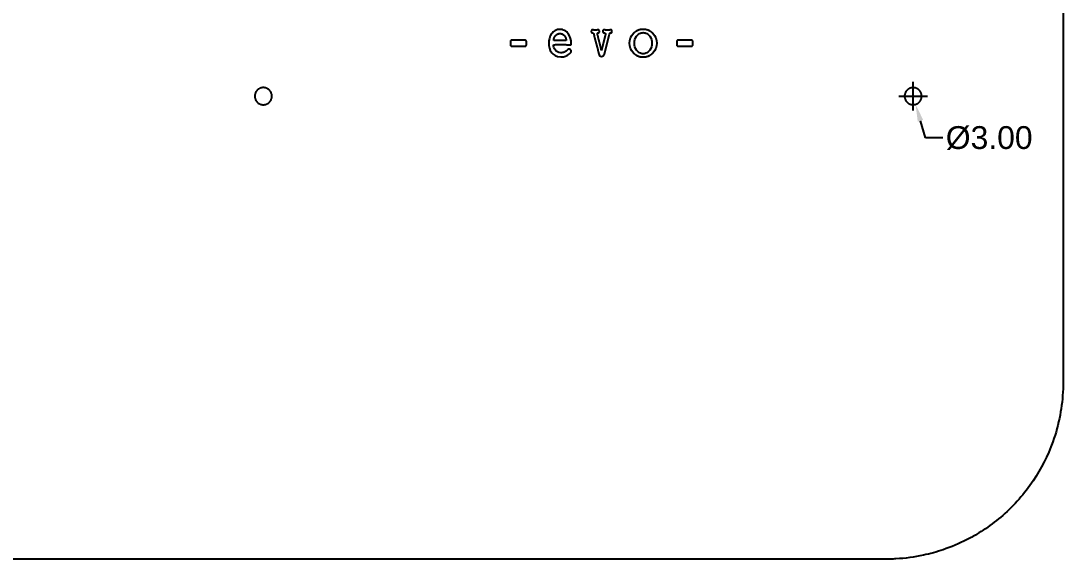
# Model space of a CAD drawing. Header units: millimetres. Extents: x -410 to 346, y 212 to 415.
# Drawn here: x -226.7 to -44, y 212 to 306.4 of the extents above; entities that cross this region are included whole.
import ezdxf

# ---------------------------------------------------------------- set-up
doc = ezdxf.new("R2010")
doc.units = ezdxf.units.MM
doc.header["$MEASUREMENT"] = 0
doc.layers.add('Predefinito', color=18, linetype='Continuous', true_color=0x000000)
doc.layers.add('quote', color=96, linetype='Continuous', true_color=0x007f00)
doc.styles.add('Arial', font='arial.ttf')
doc.dimstyles.new('Millimetro Piccolo', dxfattribs={"dimtxt": 4, "dimasz": 3, "dimexe": 1, "dimexo": 0.5, "dimgap": 0.8, "dimtad": 1, "dimtoh": 1, "dimzin": 1, "dimdsep": 46, "dimtxsty": 'Arial', "dimcen": 2.5, "dimadec": 1, "dimazin": 0, "dimtfac": 1, "dimtdec": 4, "dimtix": 1, "dimtmove": 1, "dimatfit": 3, "dimfxl": 1, "dimtolj": 1, "dimtzin": 1, "dimarcsym": 0})

# ---------------------------------------------------------------- blocks, each defined once
blk = doc.blocks.new('*D6')
at = {"layer": 'Defpoints', "color": 0}
for p in [(-70.69, 294.61), (-69.83, 291.73)]:
    blk.add_point(p, dxfattribs=at)
at = {"layer": 'quote', "color": 0}
for p, q in [((-70.26, 290.67), (-70.26, 295.67)), ((-72.76, 293.17), (-67.76, 293.17))]:
    blk.add_line(p, q, dxfattribs=at)
at = {"layer": 'quote', "color": 0, "lineweight": -2}
for p, q in [((-68.08, 285.84), (-68.97, 288.86)), ((-65.08, 285.84), (-68.08, 285.84))]:
    blk.add_line(p, q, dxfattribs=at)
at = {"layer": 'quote', "color": 0}
blk.add_solid([(-68.5, 289), (-69.45, 288.71), (-69.83, 291.73)], dxfattribs=at)
at = {"layer": 'quote', "color": 0, "insert": (-56.92, 285.84), "char_height": 4, "attachment_point": 5, "style": 'Arial'}
blk.add_mtext('\\A1;%%c3.00', dxfattribs=at)

msp = doc.modelspace()

# ---------------------------------------------------------------- linework, layer by layer
at = {"layer": 'Predefinito'}
for points, knots in [([(-43.952, 281.192), (-43.952, 302.4), (-43.952, 324.786), (-43.952, 347.792), (-43.952, 350.164), (-43.952, 351.497), (-43.952, 352.396), (-43.951, 352.912), (-43.958, 354.538), (-44.162, 357.258), (-45.258, 362.768), (-48.187, 369.549), (-53.104, 375.395), (-57.897, 379.071), (-61.943, 381.313), (-66.278, 382.929), (-70.176, 383.752), (-73.097, 384.016), (-74.63, 384.051), (-75.452, 384.047), (-75.902, 384.048), (-76.337, 384.047), (-76.771, 384.048), (-77.267, 384.048), (-168.734, 384.048), (-261.007, 384.048), (-354.334, 384.048), (-356.644, 384.048), (-358.039, 384.048), (-358.287, 384.048), (-358.566, 384.048), (-359.071, 384.049), (-360.092, 384.038), (-361.451, 383.96), (-363.012, 383.792), (-365.039, 383.477), (-367.975, 382.785), (-372.737, 381.034), (-378.37, 377.621), (-383.718, 372.194), (-387.212, 366.314), (-388.887, 361.448), (-389.611, 357.897), (-389.895, 355.396), (-389.953, 353.732), (-389.952, 352.934), (-389.952, 352.747), (-389.952, 352.468), (-389.952, 352.08), (-389.952, 351.615), (-389.952, 350.995), (-389.952, 350.235), (-389.952, 342.159), (-389.952, 334.376), (-389.952, 326.904), (-389.952, 300.784), (-389.952, 274.013), (-389.952, 246.639), (-389.952, 245.239), (-389.952, 244.294), (-389.952, 243.806), (-389.952, 243.282), (-389.952, 242.381), (-389.903, 241.021), (-389.692, 238.775), (-389.116, 235.523), (-388.062, 232.174), (-386.735, 229.226), (-384.473, 225.089), (-379.969, 219.628), (-373.372, 215.29), (-367.543, 213.142), (-363.678, 212.342), (-360.862, 212.084), (-359.353, 212.044), (-358.521, 212.049), (-358.063, 212.047), (-357.607, 212.048), (-356.761, 212.047), (-355.393, 212.048), (-353.537, 212.047), (-351.583, 212.048), (-260.913, 212.048), (-170.112, 212.048), (-79.703, 212.048), (-78.4, 212.048), (-77.553, 212.048), (-76.624, 212.048), (-75.859, 212.048), (-75.322, 212.048), (-74.859, 212.047), (-74.173, 212.053), (-71.971, 212.139), (-68.842, 212.556), (-64.683, 213.705), (-61.574, 215.017), (-59.156, 216.351), (-56.996, 217.722), (-53.365, 220.522), (-49.014, 225.465), (-45.896, 231.64), (-44.389, 237.178), (-43.989, 240.715), (-43.949, 242.829), (-43.953, 243.542), (-43.951, 244.178), (-43.952, 244.959), (-43.952, 246.214), (-43.952, 258.296), (-43.952, 270.053), (-43.952, 281.192)], [0, 0, 0, 0, 63.6238598, 67.158351, 69.0189614, 70.7399122, 71.158531, 71.7154054, 72.2883545, 76.0366528, 79.8816003, 89.10938, 97.952468, 102.5648875, 107.179232, 111.7924807, 116.4062914, 119.0975902, 120.5832512, 121.0044578, 121.5633823, 121.9351834, 122.3069787, 122.8653247, 123.4235394, 396.7078748, 399.6841589, 403.4049876, 403.6375971, 403.8701351, 404.1488902, 404.4746217, 405.3853353, 407.2116975, 408.5564468, 410.0951521, 413.3628165, 417.5924459, 425.2817517, 432.9709182, 440.2759221, 445.6584279, 448.3495762, 451.1372266, 453.2017349, 453.3431914, 453.5303832, 453.7633814, 454.1815233, 454.6932343, 455.1586338, 456.0417036, 456.9715959, 479.3890514, 479.3890514, 479.3890514, 557.7488124, 559.7023798, 561.5098465, 561.9495735, 562.5368777, 562.9748818, 563.5210685, 565.2386763, 567.05523, 570.2864196, 575.1326213, 577.5555903, 579.9787029, 589.2665268, 598.5548596, 603.4015643, 607.8437924, 610.3672447, 611.8774685, 612.3720457, 612.8617383, 613.2517423, 613.7392684, 615.4009714, 617.3551249, 619.3089417, 621.2630459, 889.3650805, 891.7098865, 892.4913463, 893.2730495, 894.2506739, 895.2778993, 895.5693535, 895.8618426, 896.667819, 897.6264142, 902.4725163, 906.1077414, 910.5496732, 912.5684772, 914.3868759, 918.2229166, 926.2991877, 933.9733043, 938.8189152, 943.4627074, 944.6219567, 945.1621413, 945.6008635, 946.5296918, 947.5072273, 949.3631413, 982.7780891, 982.7780891, 982.7780891, 982.7780891]), ([(-130.228, 302.447), (-130.228, 303.003), (-130.353, 303.596), (-130.745, 304.124), (-130.887, 304.313), (-131.09, 304.528), (-131.376, 304.677), (-131.493, 304.738), (-131.617, 304.788), (-131.909, 304.855), (-132.043, 304.869), (-132.193, 304.869), (-132.344, 304.869), (-132.479, 304.855), (-132.772, 304.789), (-132.898, 304.741), (-133.016, 304.68), (-133.157, 304.607), (-133.267, 304.526), (-133.479, 304.337), (-133.57, 304.232), (-133.65, 304.124), (-134.036, 303.596), (-134.158, 303.003), (-134.158, 302.447), (-134.158, 301.897), (-134.035, 301.305), (-133.633, 300.787), (-133.372, 300.453), (-132.904, 300.041), (-132.041, 300.041), (-131.729, 300.041), (-131.449, 300.09), (-131.202, 300.185), (-130.83, 300.323), (-130.547, 300.553), (-130.347, 300.753)], [0, 0, 0, 0, 1.8178926, 1.8178926, 1.8178926, 2.6716022, 2.6716022, 2.6716022, 3.1283168, 3.1283168, 3.5278496, 3.5278496, 3.5278496, 3.9297266, 3.9297266, 4.388172, 4.388172, 4.388172, 4.7868675, 4.7868675, 5.2472442, 5.2472442, 5.2472442, 7.06098, 7.06098, 7.06098, 8.8688774, 8.8688774, 8.8688774, 10.7588808, 10.7588808, 10.7588808, 11.6197824, 11.6197824, 11.6197824, 12.6626236, 12.6626236, 12.6626236, 12.6626236]), ([(-126.675, 304.705), (-126.704, 304.655), (-126.718, 304.59), (-126.718, 304.511), (-126.718, 304.436), (-126.704, 304.372), (-126.675, 304.318), (-126.646, 304.263), (-126.605, 304.239), (-126.552, 304.243)], [31, 31, 31, 31, 32.0000001, 32.0000001, 32.0000001, 33.0000002, 33.0000002, 33.0000002, 34, 34, 34, 34]), ([(-126.552, 304.243), (-126.466, 304.255), (-126.406, 304.247), (-126.372, 304.218), (-126.338, 304.189), (-126.307, 304.12), (-126.278, 304.012)], [-2, -2, -2, -2, -1, -1, -1, 0, 0, 0, 0]), ([(-125.385, 300.603), (-125.356, 300.454), (-125.293, 300.335), (-125.197, 300.248), (-125.111, 300.169), (-125.012, 300.129), (-124.902, 300.129), (-124.791, 300.129), (-124.691, 300.169), (-124.599, 300.248), (-124.498, 300.335), (-124.429, 300.454), (-124.39, 300.603), (-124.39, 300.603), (-123.511, 304.012), (-123.511, 304.012)], [1, 1, 1, 1, 2, 2, 2, 3.0000001, 3.0000001, 3.0000001, 4.0000001, 4.0000001, 4.0000001, 5.0000002, 5.0000002, 5.0000002, 6, 6, 6, 6]), ([(-125.291, 304.318), (-125.257, 304.372), (-125.241, 304.436), (-125.241, 304.511), (-125.241, 304.59), (-125.257, 304.655), (-125.291, 304.705)], [25, 25, 25, 25, 25.9999999, 25.9999999, 25.9999999, 27, 27, 27, 27]), ([(-124.246, 304.212), (-124.179, 304.17), (-124.157, 304.103), (-124.181, 304.012), (-124.181, 304.012), (-124.895, 301.165), (-124.895, 301.165)], [19, 19, 19, 19, 20, 20, 20, 21, 21, 21, 21]), ([(-123.511, 304.012), (-123.487, 304.12), (-123.458, 304.189), (-123.425, 304.218), (-123.391, 304.247), (-123.338, 304.255), (-123.266, 304.243)], [6, 6, 6, 6, 7, 7, 7, 8, 8, 8, 8]), ([(-123.266, 304.243), (-123.204, 304.239), (-123.156, 304.263), (-123.122, 304.318), (-123.088, 304.372), (-123.072, 304.436), (-123.072, 304.511), (-123.072, 304.59), (-123.088, 304.655), (-123.122, 304.705)], [8, 8, 8, 8, 8.9999998, 8.9999998, 8.9999998, 9.9999999, 9.9999999, 9.9999999, 11, 11, 11, 11]), ([(-117.601, 300.603), (-117.372, 300.603), (-117.153, 300.663), (-116.756, 300.882), (-116.586, 301.036), (-116.183, 301.57), (-116.053, 302.014), (-116.053, 302.455), (-116.053, 302.896), (-116.183, 303.34), (-116.586, 303.875), (-116.756, 304.028), (-117.153, 304.248), (-117.372, 304.307), (-117.601, 304.307), (-117.829, 304.307), (-118.049, 304.248), (-118.446, 304.028), (-118.615, 303.875), (-119.018, 303.34), (-119.149, 302.896), (-119.149, 302.455), (-119.149, 302.014), (-119.018, 301.57), (-118.615, 301.036), (-118.446, 300.882), (-118.049, 300.663), (-117.829, 300.603), (-117.601, 300.603)], [0, 0, 0, 0, 0.6869907, 0.6869907, 1.3669827, 1.3669827, 2.7114194, 2.7114194, 2.7114194, 4.0558562, 4.0558562, 4.7358481, 4.7358481, 5.4228388, 5.4228388, 5.4228388, 6.1098295, 6.1098295, 6.7898215, 6.7898215, 8.1342582, 8.1342582, 8.1342582, 9.478695, 9.478695, 10.1586869, 10.1586869, 10.8456774, 10.8456774, 10.8456774, 10.8456774]), ([(-130.88, 301.295), (-131.007, 301.171), (-131.215, 300.985), (-131.431, 300.888), (-131.603, 300.808), (-131.807, 300.769), (-132.041, 300.769), (-132.534, 300.769), (-132.816, 301.016), (-132.972, 301.201), (-133.23, 301.505), (-133.322, 301.85), (-133.337, 302.176)], [0, 0, 0, 0, 0.691782, 0.691782, 0.691782, 1.3235575, 1.3235575, 1.3235575, 2.4208794, 2.4208794, 2.4208794, 3.5008412, 3.5008412, 3.5008412, 3.5008412])]:
    msp.add_open_spline(points, degree=3, knots=knots, dxfattribs=at)
for points, weights, degree, knots in [([(-133.294, 302.929), (-133.275, 303.207), (-133.195, 303.508), (-132.981, 303.768), (-132.886, 303.887), (-132.768, 303.981), (-132.631, 304.048), (-132.569, 304.077), (-132.503, 304.1), (-132.348, 304.133), (-132.275, 304.141), (-132.193, 304.141), (-132.042, 304.142), (-131.894, 304.109), (-131.758, 304.042), (-131.606, 303.966), (-131.494, 303.857), (-131.414, 303.759), (-131.201, 303.501), (-131.116, 303.206), (-131.092, 302.929)], [1, 1, 1, 1, 0.983504028901, 0.983504028901, 1, 1, 1, 1, 1, 1, 0.981667082908, 0.981667082908, 1, 1, 1, 1, 1, 1, 1], 3, [0, 0, 0, 0, 0.9254805, 0.9254805, 0.9254805, 1.3769524, 1.3769524, 1.3769524, 1.6116316, 1.6116316, 1.8321025, 1.8321025, 1.8321025, 2.2820298, 2.2820298, 2.2820298, 2.7344991, 2.7344991, 2.7344991, 3.6528347, 3.6528347, 3.6528347, 3.6528347]), ([(-125.457, 304.78), (-125.719, 304.753), (-125.983, 304.755), (-126.268, 304.755), (-126.552, 304.78)], [1, 0.998658334302, 1, 0.999021652717, 1], 2, [0, 0, 0, 0.5268731, 0.5268731, 1.0970479, 1.0970479, 1.0970479]), ([(-124.448, 304.78), (-124.525, 304.788), (-124.585, 304.763), (-124.628, 304.705), (-124.667, 304.655), (-124.686, 304.59), (-124.686, 304.511), (-124.688, 304.442), (-124.668, 304.375), (-124.628, 304.318)], [1, 1, 1, 1, 1, 1, 1, 0.967077968579, 0.967077968579, 1], 3, [14, 14, 14, 14, 15, 15, 15, 16.0000002, 16.0000002, 16.0000002, 16.2052019, 16.2052019, 16.2052019, 16.2052019]), ([(-123.266, 304.78), (-123.561, 304.746), (-123.857, 304.748), (-124.153, 304.747), (-124.448, 304.78)], [1, 0.998238848475, 1, 0.998316566621, 1], 2, [0, 0, 0, 0.5923167, 0.5923167, 1.1843537, 1.1843537, 1.1843537]), ([(-140.612, 302.994), (-140.777, 302.994), (-140.894, 302.878), (-140.894, 302.713), (-140.894, 302.713), (-140.894, 302.197), (-140.894, 302.197)], [1, 0.80473797096, 0.80473797096, 1, 1, 1, 1], 3, [0, 0, 0, 0, 0.4417368, 0.4417368, 0.4417368, 1.4417367, 1.4417367, 1.4417367, 1.4417367]), ([(-138.353, 301.916), (-138.188, 301.916), (-138.072, 302.033), (-138.072, 302.197), (-138.072, 302.197), (-138.072, 302.713), (-138.072, 302.713)], [1, 0.804737899683, 0.804737899683, 1, 1, 1, 1], 3, [0, 0, 0, 0, 0.4417368, 0.4417368, 0.4417368, 1.4417359, 1.4417359, 1.4417359, 1.4417359]), ([(-133.337, 302.176), (-133.037, 302.207), (-132.403, 302.204), (-132.1, 302.201), (-131.541, 302.199), (-130.982, 302.194), (-130.423, 302.184)], [1, 1, 1, 1, 0.999981488011, 0.999981488011, 1], 3, [0, 0, 0, 0, 1.2382871, 1.2382871, 1.2382871, 2.9154766, 2.9154766, 2.9154766, 2.9154766]), ([(-131.092, 302.929), (-131.638, 302.903), (-132.185, 302.904), (-132.74, 302.904), (-133.294, 302.929)], [1, 0.999687900192, 1, 0.999754630678, 1], 2, [0, 0, 0, 1.0930481, 1.0930481, 2.203119, 2.203119, 2.203119]), ([(-130.347, 300.753), (-130.256, 300.849), (-130.214, 300.951), (-130.22, 301.057), (-130.225, 301.144), (-130.264, 301.227), (-130.347, 301.303), (-130.416, 301.37), (-130.505, 301.408), (-130.601, 301.413), (-130.745, 301.421), (-130.834, 301.345), (-130.88, 301.295)], [1, 1, 1, 1, 1, 1, 1, 0.958995032147, 0.958995032147, 1, 1, 1, 1], 3, [0, 0, 0, 0, 0.349855, 0.349855, 0.349855, 0.6408575, 0.6408575, 0.6408575, 0.9237359, 0.9237359, 0.9237359, 1.2481605, 1.2481605, 1.2481605, 1.2481605]), ([(-185.708, 293.168), (-185.708, 294.668), (-184.208, 294.668), (-182.708, 294.668), (-182.708, 293.168), (-182.708, 291.668), (-184.208, 291.668), (-185.708, 291.668), (-185.708, 293.168)], [1, 0.707106781187, 1, 0.707106781187, 1, 0.707106781187, 1, 0.707106900396, 1], 2, [0, 0, 0, 2.3561945, 2.3561945, 4.712389, 4.712389, 7.0685835, 7.0685835, 9.4247779, 9.4247779, 9.4247779]), ([(-71.761, 293.168), (-71.761, 294.668), (-70.261, 294.668), (-68.761, 294.668), (-68.761, 293.168), (-68.761, 291.668), (-70.261, 291.668), (-71.761, 291.668), (-71.761, 293.168)], [1, 0.707106781187, 1, 0.707106781187, 1, 0.707106781187, 1, 0.707106900396, 1], 2, [0, 0, 0, 2.3561945, 2.3561945, 4.712389, 4.712389, 7.0685835, 7.0685835, 9.4247779, 9.4247779, 9.4247779])]:
    msp.add_rational_spline(points, weights, degree=degree, knots=knots, dxfattribs=at)
for points, degree in [([(-126.552, 304.78), (-126.605, 304.788), (-126.646, 304.763), (-126.675, 304.705)], 3), ([(-126.278, 304.012), (-125.832, 302.308), (-125.385, 300.604)], 2), ([(-125.608, 304.012), (-125.637, 304.116), (-125.642, 304.182), (-125.623, 304.212)], 3), ([(-125.623, 304.212), (-125.603, 304.245), (-125.548, 304.255), (-125.457, 304.243)], 3), ([(-124.895, 301.165), (-125.251, 302.588), (-125.608, 304.012)], 2), ([(-125.291, 304.705), (-125.334, 304.763), (-125.39, 304.788), (-125.457, 304.78)], 3), ([(-125.457, 304.243), (-125.39, 304.239), (-125.334, 304.263), (-125.291, 304.318)], 3), ([(-124.628, 304.318), (-124.585, 304.263), (-124.525, 304.239), (-124.448, 304.243)], 3), ([(-124.448, 304.243), (-124.371, 304.255), (-124.304, 304.245), (-124.246, 304.212)], 3), ([(-123.122, 304.705), (-123.156, 304.763), (-123.204, 304.788), (-123.266, 304.78)], 3), ([(-119.977, 302.455), (-119.977, 303.096), (-119.741, 303.716), (-119.301, 304.186)], 3), ([(-115.9, 304.186), (-115.46, 303.716), (-115.225, 303.096), (-115.225, 302.455)], 3), ([(-138.353, 302.994), (-139.483, 302.994), (-140.612, 302.994)], 2), ([(-140.612, 301.916), (-139.483, 301.916), (-138.353, 301.916)], 2), ([(-130.423, 302.184), (-130.334, 302.18), (-130.245, 302.176)], 2), ([(-130.245, 302.176), (-130.24, 302.266), (-130.234, 302.356), (-130.228, 302.447)], 3), ([(-119.301, 300.724), (-119.741, 301.194), (-119.977, 301.814), (-119.977, 302.455)], 3), ([(-115.225, 302.455), (-115.225, 301.814), (-115.46, 301.194), (-115.9, 300.724)], 3), ([(-111.718, 302.713), (-111.718, 302.455), (-111.718, 302.197)], 2), ([(-109.177, 302.994), (-110.307, 302.994), (-111.436, 302.994)], 2), ([(-111.436, 301.916), (-110.307, 301.916), (-109.177, 301.916)], 2), ([(-108.896, 302.197), (-108.896, 302.455), (-108.896, 302.713)], 2)]:
    msp.add_open_spline(points, degree=degree, dxfattribs=at)
for points, weights in [([(-119.301, 304.186), (-118.971, 304.54), (-118.529, 304.737)], [1, 0.979917417556, 1]), ([(-118.529, 304.737), (-118.086, 304.934), (-117.601, 304.934)], [1, 0.978182436794, 1]), ([(-117.601, 304.934), (-117.116, 304.934), (-116.672, 304.737)], [1, 0.978182431663, 1]), ([(-116.672, 304.737), (-116.23, 304.54), (-115.9, 304.186)], [1, 0.979917417556, 1]), ([(-140.894, 302.197), (-140.894, 301.916), (-140.612, 301.916)], [1, 0.707106895889, 1]), ([(-138.072, 302.713), (-138.072, 302.994), (-138.353, 302.994)], [1, 0.707106899731, 1]), ([(-111.436, 302.994), (-111.718, 302.994), (-111.718, 302.713)], [1, 0.707107016028, 1]), ([(-111.718, 302.197), (-111.718, 301.916), (-111.436, 301.916)], [1, 0.707106955988, 1]), ([(-108.896, 302.713), (-108.896, 302.994), (-109.177, 302.994)], [1, 0.707107023835, 1]), ([(-109.177, 301.916), (-108.896, 301.916), (-108.896, 302.197)], [1, 0.707106963359, 1]), ([(-118.529, 300.173), (-118.971, 300.37), (-119.301, 300.724)], [1, 0.979917417556, 1]), ([(-117.601, 299.976), (-118.086, 299.976), (-118.529, 300.173)], [1, 0.978182431663, 1]), ([(-116.672, 300.173), (-117.116, 299.976), (-117.601, 299.976)], [1, 0.978182431663, 1]), ([(-115.9, 300.724), (-116.23, 300.37), (-116.672, 300.173)], [1, 0.979917417556, 1])]:
    msp.add_rational_spline(points, weights, degree=2, dxfattribs=at)

# ---------------------------------------------------------------- dimensions: what is measured, and where the dimension line sits
at = {"layer": 'quote'}
dim = msp.add_diameter_dim_2p(p1=(-70.689, 294.606), p2=(-69.832, 291.731), dimstyle='Millimetro Piccolo', override={"dimtad": 0, "dimtofl": 0}, dxfattribs=at)
dim.commit()
dim.dimension.update_dxf_attribs({"geometry": '*D6', "text_midpoint": (-68.076, 285.845), "dimtype": 163})

doc.saveas('drawing.dxf')
